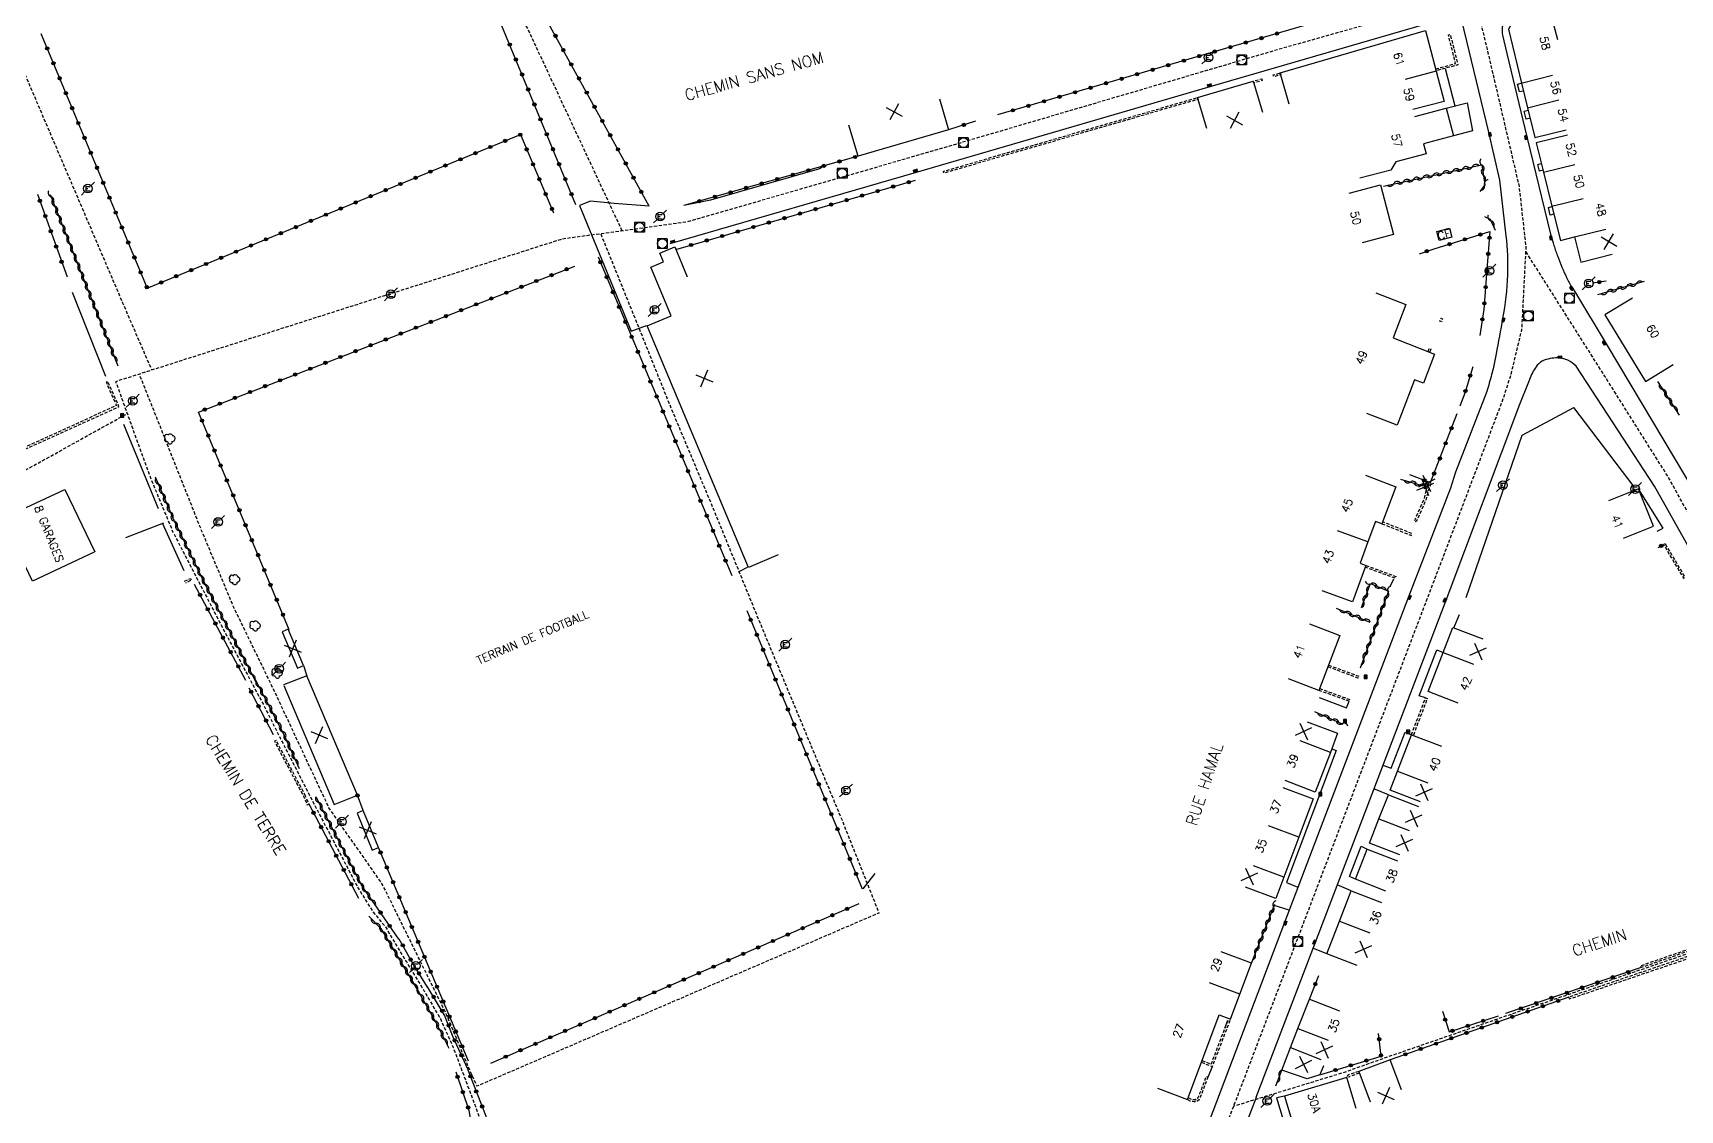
# Model space of a CAD drawing. Header units: millimetres. Extents: x 150000 to 151000, y 127999 to 129000.
# Drawn here: x 150345.7 to 150600.4, y 128252.4 to 128418.8 of the extents above; entities that cross this region are included whole.
import ezdxf
from ezdxf.enums import TextEntityAlignment as Align

# ---------------------------------------------------------------- set-up
doc = ezdxf.new("R2010")
doc.units = ezdxf.units.MM
doc.linetypes.add('DASHED', pattern=[0.75, 0.5, -0.25])
doc.layers.get('0').update_dxf_attribs({"linetype": 'CONTINUOUS'})
for name, color, linetype in [('W0001', 6, 'DASHED'), ('W0008', 7, 'CONTINUOUS'), ('W0017', 7, 'CONTINUOUS'), ('W0100', 7, 'CONTINUOUS'), ('W0112', 1, 'DASHED'), ('W0300', 7, 'CONTINUOUS'), ('W0302', 3, 'CONTINUOUS'), ('W0310', 3, 'CONTINUOUS'), ('W0322', 7, 'CONTINUOUS'), ('W0330', 7, 'CONTINUOUS'), ('W0400', 7, 'CONTINUOUS'), ('W0420', 7, 'CONTINUOUS'), ('W0471', 7, 'CONTINUOUS'), ('W0984', 7, 'CONTINUOUS'), ('W0989', 7, 'CONTINUOUS'), ('W0991', 7, 'CONTINUOUS'), ('W1102', 7, 'CONTINUOUS')]:
    doc.layers.add(name, color=color, linetype=linetype)
doc.styles.get("Standard").update_dxf_attribs({"font": 'romans.shx', "width": 0.85})

# ---------------------------------------------------------------- blocks, each defined once
blk = doc.blocks.new('T471')
for p, q in [((-0.333334, 0.333334), (-0.333334, -0.333334)), ((-0.333334, 0.333334), (0.333334, 0.333334)), ((-0.333334, 0), (0, 0)), ((0.500001, 0.500001), (1.000002, 1.000002)), ((-0.500001, -0.500001), (-1.000002, -1.000002)), ((-0.333334, -0.333334), (0.333334, -0.333334))]:
    blk.add_line(p, q)
blk.add_ellipse((0, 0), major_axis=(0.471405, 0.471405), ratio=1, start_param=5.4977871438, end_param=11.780972451)
blk = doc.blocks.new('T300')
for p, q in [((-0.8, 0.51), (-0.86, 0.34)), ((-0.86, 0.34), (-0.86, 0.17)), ((-0.86, 0.17), (-0.74, 0.06)), ((-0.69, 0.63), (-0.8, 0.51)), ((-0.8, -0.06), (-0.74, 0.06)), ((-0.74, 0.06), (-0.69, 0.11)), ((-0.57, 0.69), (-0.69, 0.63)), ((-0.46, 0.69), (-0.57, 0.69)), ((-0.29, 0.63), (-0.46, 0.69)), ((-0.29, 0.63), (-0.17, 0.74)), ((-0.23, 0.57), (-0.29, 0.63)), ((-0.17, 0.74), (-0.06, 0.8)), ((-0.06, 0.8), (0.06, 0.8)), ((0.06, 0.8), (0.23, 0.74)), ((0.23, 0.74), (0.34, 0.63)), ((0.34, 0.63), (0.4, 0.51)), ((0.46, 0.46), (0.34, 0.46)), ((0.4, 0.51), (0.4, 0.46)), ((0.57, 0.4), (0.46, 0.46)), ((0.57, 0.4), (0.69, 0.29)), ((0.69, 0.29), (0.74, 0.17)), ((0.74, 0.06), (0.69, -0.17)), ((0.74, 0.17), (0.74, 0.06)), ((-0.8, -0.17), (-0.8, -0.06)), ((-0.8, -0.23), (-0.8, -0.17)), ((-0.74, -0.34), (-0.8, -0.23)), ((-0.69, -0.4), (-0.74, -0.34)), ((-0.51, -0.46), (-0.69, -0.4)), ((-0.4, -0.46), (-0.51, -0.46)), ((-0.4, -0.46), (-0.34, -0.46)), ((-0.34, -0.46), (-0.34, -0.4)), ((-0.34, -0.51), (-0.34, -0.46)), ((-0.29, -0.63), (-0.34, -0.51)), ((-0.17, -0.74), (-0.29, -0.63)), ((-0.06, -0.8), (-0.17, -0.74)), ((0.06, -0.8), (-0.06, -0.8)), ((0.17, -0.74), (0.06, -0.8)), ((0.23, -0.69), (0.17, -0.74)), ((0.29, -0.46), (0.23, -0.46)), ((0.29, -0.63), (0.23, -0.69)), ((0.46, -0.4), (0.29, -0.46)), ((0.34, -0.51), (0.29, -0.63)), ((0.34, -0.51), (0.34, -0.46)), ((0.57, -0.34), (0.46, -0.4)), ((0.63, -0.29), (0.57, -0.34)), ((0.69, -0.17), (0.63, -0.29))]:
    blk.add_line(p, q)
blk = doc.blocks.new('t310o')
at = {"color": 0, "linetype": 'Continuous'}
for centre, start, end in [((-0.5, 0.38), 216.8699, 323.1304), ((0.5, -0.37), 36.8699, 143.1303)]:
    blk.add_arc(centre, 0.625, start, end, dxfattribs=at)
blk = doc.blocks.new('t322o')
at = {"color": 0, "linetype": 'Continuous'}
for radius in [0.25, 0.15]:
    blk.add_circle((0, 0), radius, dxfattribs=at)
blk = doc.blocks.new('t991o')
at = {"color": 0, "linetype": 'Continuous'}
for p, q in [((-1, 1), (1, -1)), ((-1, -1), (1, 1))]:
    blk.add_line(p, q, dxfattribs=at)
blk = doc.blocks.new('t330o')
at = {"color": 0, "linetype": 'Continuous'}
for p, q in [((0.25, -0.25), (-0.25, 0.25)), ((-0.25, -0.25), (0.25, 0.25)), ((-0.25, 0.25), (-0.25, -0.25)), ((0.25, 0.25), (-0.25, 0.25)), ((0.25, -0.25), (0.25, 0.25)), ((-0.25, -0.25), (0.25, -0.25)), ((-0.25, -0.25), (-0.25, -0.25))]:
    blk.add_line(p, q, dxfattribs=at)
blk = doc.blocks.new('T420')
for p, q in [((0.75, 0.75), (-0.75, 0.75)), ((-0.75, 0.75), (-0.75, -0.75)), ((0.75, 0.75), (0.75, -0.75)), ((0.75, -0.75), (-0.75, -0.75))]:
    blk.add_line(p, q)
blk.add_ellipse((0, 0), major_axis=(-0.53, 0.53), ratio=1, start_param=3.926991, end_param=10.210176)
blk = doc.blocks.new('T400')
for p, q in [((-0.15, 0.3), (0.15, 0.3)), ((-0.15, -0.25), (-0.15, 0.3)), ((-0.15, 0.15), (0.15, 0.15)), ((-0.15, 0), (0.15, 0)), ((0.15, 0.3), (0.15, -0.25)), ((-0.15, -0.15), (0.15, -0.15)), ((-0.15, -0.25), (-0.15, -0.3)), ((-0.15, -0.3), (0.15, -0.3)), ((0.15, -0.3), (0.15, -0.25))]:
    blk.add_line(p, q)

msp = doc.modelspace()

# ---------------------------------------------------------------- linework, layer by layer
at = {"layer": 'W0001', "flags": 128}
for points in [[(150481.93, 128686.81), (150484.56, 128680.58), (150494.57, 128657.93), (150499.42, 128646.64), (150506.57, 128630.5), (150509.82, 128622.69), (150514.76, 128610.71), (150520.48, 128597.04), (150522.95, 128590.54), (150528.28, 128575.83), (150533.24, 128562.18), (150534.54, 128558.27), (150536.1, 128553.46), (150537.66, 128548.64), (150539.48, 128542.26), (150542.21, 128532.5), (150549.61, 128501.92), (150566.78, 128431.67), (150570.54, 128416.31), (150575.48, 128395.11), (150576.52, 128385.74), (150575.86, 128372.99), (150574.17, 128365.96), (150572.86, 128361.93), (150565.95, 128343.71), (150531.51, 128253.45), (150501.75, 128175.93), (150497.67, 128164.76), (150493.89, 128155.13), (150490.24, 128145.77), (150487.89, 128140.69), (150483.85, 128134.45), (150479.68, 128128.46), (150470.95, 128118.97), (150439.04, 128091.27), (150424.83, 128079.64)], [(150436.83, 128388.25), (150417.48, 128429.65), (150396.69, 128478.8), (150384.87, 128507.55), (150317.21, 128479.9), (150343.79, 128414.11), (150359.56, 128377.24), (150364.1, 128366.73)], [(150568.47, 128424.75), (150538.97, 128416.48), (150486.34, 128401.02), (150446.9, 128389.63), (150427.5, 128386.97), (150358.53, 128364.95), (150363.96, 128349.96), (150367.39, 128341.72), (150374.59, 128327.81), (150379.22, 128319.05), (150381.46, 128314.89), (150384.02, 128309.77), (150389.53, 128299.06), (150396.02, 128286.69), (150398.25, 128283.09), (150400.25, 128280.69), (150401.69, 128278.22), (150406.24, 128270.78), (150408.8, 128266.38), (150410.72, 128262.06), (150414.15, 128252.95), (150416.31, 128246.79), (150417.13, 128244.32), (150424.24, 128227.45), (150425.59, 128222.25), (150429.03, 128215.94), (150442.62, 128188.05), (150450.44, 128174.68), (150455.61, 128166.98), (150465.96, 128151.33), (150480.55, 128129.71)], [(150433.52, 128387.79), (150439.43, 128373.2), (150444.36, 128360.91), (150450.96, 128345.2), (150458.41, 128326.99), (150470.82, 128297.18), (150476.52, 128282.85), (150414.39, 128256.09), (150412.75, 128259.79), (150409.7, 128267.14), (150399.75, 128287.33), (150391.51, 128299.09), (150382.94, 128317.41), (150376.72, 128330.24), (150371.5, 128342.73), (150362.2, 128366.12)], [(150604.26, 128339.85), (150598.73, 128349.91), (150587.83, 128367.23), (150576.49, 128385.11)], [(150268.22, 128316.64), (150293.57, 128326.55), (150317.33, 128336.13), (150360.31, 128360.02)], [(150628.88, 128285.92), (150605.99, 128278.06), (150584.3, 128270.66), (150554.26, 128260.29), (150548.62, 128258.27), (150531.32, 128252.98)]]:
    msp.add_lwpolyline(points, dxfattribs=at)
at = {"layer": 'W0008', "flags": 128}
for points in [[(150479.41, 128685.71), (150491.2, 128658.57), (150505.63, 128625.6), (150518.83, 128593.54), (150531.35, 128559.27), (150536.77, 128542.02), (150540.96, 128525.61), (150552.97, 128477.31), (150560.44, 128446.55), (150565.09, 128427), (150570.71, 128403.7), (150572.43, 128396.11), (150573.44, 128387.51, -0.039157), (150573.68, 128381.45, -0.035102), (150572.94, 128374.72, -0.001699), (150571.92, 128369.24, -0.00455), (150571.52, 128367.2, -0.015796), (150571.24, 128366.06, -0.006858), (150570.49, 128363.45), (150565.66, 128350.97), (150564.86, 128348.52), (150558.39, 128331.71), (150539.21, 128281.36), (150520.06, 128230.84)], [(150580.84, 128423.82), (150575.07, 128422.61, 0.134188), (150574.33, 128422.22, 0.075077), (150573.39, 128421.07, 0.086607), (150572.89, 128419.71, 0.104082), (150572.92, 128418.5), (150573.59, 128415.64), (150576.7, 128402.77), (150580.36, 128387.74, 0.01338), (150580.86, 128385.99, 0.01338), (150581.46, 128384.27, 0.019396), (150582.82, 128381.04, 0.038459), (150583.69, 128379.5), (150584.06, 128378.94), (150589.1, 128370.52), (150606.45, 128341.43)], [(150602.05, 128338.79), (150596.41, 128348.81), (150584.28, 128367.33, 0.083586), (150583.03, 128368.25, 0.098409), (150581.75, 128368.61, 0.056409), (150580.58, 128368.57, 0.05283), (150579.36, 128368.26, 0.135844), (150578.28, 128367.48, 0.080793), (150577.21, 128365.56), (150576.85, 128364.6), (150575.57, 128361.41), (150564.15, 128331.15), (150543.96, 128278.3), (150534.76, 128254.37), (150534.83, 128254.37), (150526.4, 128232.39)]]:
    msp.add_lwpolyline(points, format="xyb", dxfattribs=at)
for points in [[(150444.25, 128386.29), (150482.32, 128397.34), (150527.71, 128410.56), (150563.94, 128421.06), (150564.31, 128420.78), (150566.44, 128421.4)], [(150564.05, 128413.36), (150565.54, 128407.55)], [(150576.13, 128409.86), (150575.57, 128409.72), (150575.26, 128410.94), (150575.82, 128411.08)], [(150564.21, 128407.2), (150567.44, 128408.06), (150568.29, 128403.73), (150565.34, 128402.92)], [(150577.18, 128405.66), (150576.57, 128405.51), (150576.26, 128406.73), (150576.88, 128406.88)], [(150467.92, 128398.19), (150467.31, 128397.86), (150450.49, 128393), (150446.37, 128392.16)], [(150579.17, 128397.62), (150578.65, 128397.49), (150578.36, 128398.52), (150578.91, 128398.68)], [(150441.01, 128392.09), (150435.59, 128392.48), (150431.92, 128392.84), (150430.26, 128392.18), (150438.24, 128372.75), (150440.6, 128373.64)], [(150580.85, 128390.82), (150580.31, 128390.68), (150580.01, 128391.86), (150580.55, 128392)], [(150596.83, 128341.83), (150597.76, 128342.33), (150593.94, 128348.4)], [(150556.08, 128334.41), (150555.5, 128333.26)], [(150561.03, 128316.12), (150560.03, 128316.43), (150562.76, 128323.52), (150563.75, 128323.11)], [(150554.41, 128305.67), (150555.69, 128305.23), (150557.87, 128310.81), (150558.84, 128310.4)], [(150546.52, 128308.21), (150547.22, 128307.95), (150539.51, 128287.57), (150541.3, 128286.84)], [(150555.27, 128301.12), (150553.02, 128302.02)], [(150550.21, 128288.06), (150549.26, 128288.48), (150551.06, 128293.16), (150552.02, 128292.74)], [(150474.1, 128286.61), (150475.94, 128288.97)], [(150549.51, 128286.28), (150547.35, 128287.18)], [(150539.95, 128283.29), (150537.62, 128284.02)], [(150545.77, 128276.53), (150543.61, 128277.4)], [(150539.24, 128254.56), (150538, 128254.28), (150541.05, 128244.07), (150542.26, 128244.43)]]:
    msp.add_lwpolyline(points, dxfattribs=at)
at = {"layer": 'W0017', "flags": 128}
for points in [[(150544.57, 128316.13), (150548.79, 128314.55), (150549.21, 128315.57)], [(150527.42, 128257.52), (150528.07, 128259.12)]]:
    msp.add_lwpolyline(points, dxfattribs=at)
at = {"layer": 'W0100', "flags": 128}
for points in [[(150581.46, 128417.79), (150580.17, 128422.62), (150574.9, 128421.22), (150573.84, 128419.41), (150575.83, 128411.05), (150576.78, 128407.28), (150577.92, 128402.66), (150582.78, 128403.87)], [(150539.96, 128407.85), (150538.56, 128412.65), (150560.99, 128419.19), (150562.67, 128412.95), (150563.91, 128408.26), (150559.07, 128406.99)], [(150527.19, 128404.06), (150525.77, 128408.85), (150534.39, 128411.39), (150535.8, 128406.59)], [(150485.88, 128408.67), (150487.28, 128403.87), (150473.29, 128399.79), (150471.89, 128404.59)], [(150559.38, 128405.91), (150564.21, 128407.2), (150565.34, 128402.92), (150560.72, 128401.7), (150561.13, 128400.17), (150556.42, 128398.92), (150555.68, 128397.65), (150550.85, 128396.37)], [(150582.98, 128403.06), (150578.12, 128401.87), (150579.24, 128397.33), (150580.53, 128392.06), (150581.87, 128386.77), (150584.03, 128387.31), (150585.01, 128383.42), (150589.86, 128384.65)], [(150549.22, 128394.07), (150554.06, 128395.34), (150556.07, 128387.67), (150551.23, 128386.4)], [(150460.95, 128338.18), (150456.34, 128336.25), (150440.7, 128373.57), (150444.4, 128375.12), (150441.25, 128382.65), (150443.2, 128383.47), (150442.64, 128384.79), (150444.95, 128385.76), (150446.88, 128381.14)], [(150553.33, 128378.66), (150557.99, 128376.85), (150556, 128371.72), (150562.43, 128369.22), (150560.68, 128364.72), (150559.33, 128365.25), (150556.61, 128358.23), (150551.95, 128360.04)], [(150593.02, 128377.87), (150588.76, 128375.26), (150595.04, 128365), (150599.3, 128367.61)], [(150551.74, 128350.48), (150556.42, 128348.72), (150554.27, 128343.01), (150553.29, 128343.37), (150552.12, 128340.18), (150550.92, 128336.89), (150551.8, 128336.57), (150549.72, 128330.91), (150545.03, 128332.63)], [(150355.23, 128338.61), (150345.67, 128334.14), (150341.05, 128343.79), (150350.7, 128348.3), (150355.33, 128338.65)], [(150591.6, 128340.75), (150596.24, 128342.6), (150593.94, 128348.4), (150589.29, 128346.55)], [(150543.1, 128327.53), (150547.77, 128325.75), (150544.53, 128317.25), (150539.86, 128319.03)], [(150566.07, 128315.28), (150561.41, 128317.09), (150563.75, 128323.11), (150565.23, 128326.98), (150569.9, 128325.2)], [(150384.51, 128318), (150392.3, 128299.63), (150395.9, 128301.04), (150388.07, 128319.51), (150384.47, 128318.1)], [(150542.73, 128312.38), (150547.42, 128310.65), (150546.31, 128307.65), (150543.97, 128301.52), (150539.3, 128303.31)], [(150560.23, 128300.03), (150555.56, 128301.82), (150556.69, 128304.77), (150558.84, 128310.4), (150563.51, 128308.62)], [(150538.97, 128302.26), (150543.65, 128300.51), (150541.42, 128294.56), (150539.1, 128288.4), (150537.87, 128285.08), (150533.18, 128286.82)], [(150557.04, 128291.84), (150552.37, 128293.64), (150553.82, 128297.38), (150555.27, 128301.12), (150559.93, 128299.31)], [(150554.87, 128286.25), (150550.21, 128288.06), (150552.02, 128292.74), (150556.68, 128290.93)], [(150550.44, 128274.73), (150545.77, 128276.53), (150547.73, 128281.6), (150549.51, 128286.28), (150554.19, 128284.5)], [(150519.56, 128255.77), (150524.24, 128254.03), (150529.1, 128267.11), (150530.88, 128266.45), (150532.31, 128270.3), (150534.1, 128275.09), (150529.42, 128276.84)], [(150545.27, 128259.24), (150544.69, 128257.87), (150542.73, 128257.24), (150538.79, 128258.59), (150540.16, 128262.06), (150541.3, 128265.02), (150543.06, 128269.53), (150547.72, 128267.72)], [(150557.31, 128255.51), (150555.56, 128260.19), (150550.69, 128258.37), (150552.44, 128253.69)], [(150550.28, 128252.63), (150548.85, 128257.43), (150539.24, 128254.56), (150542.26, 128244.43), (150542.59, 128244.52), (150543.24, 128242.31), (150548.04, 128243.73)]]:
    msp.add_lwpolyline(points, dxfattribs=at)
for points in [[(150563.14, 128386.74), (150562.76, 128388.15), (150564.71, 128388.67), (150565.09, 128387.26)], [(150560.76, 128348.47), (150560.95, 128348.95), (150561.13, 128348.88), (150560.93, 128348.4)], [(150561.02, 128349.05), (150561.18, 128349.52), (150561.36, 128349.46), (150561.19, 128348.99)], [(150384.29, 128326.3), (150386.62, 128320.7), (150387.55, 128321.08), (150385.21, 128326.69)], [(150395.85, 128298.29), (150398.2, 128292.56), (150399.17, 128292.95), (150396.81, 128298.69)]]:
    msp.add_lwpolyline(points, close=True, dxfattribs=at)
at = {"layer": 'W0112', "flags": 128}
for points in [[(150562.58, 128413.28), (150565.67, 128414.11), (150564.55, 128418.54), (150564.84, 128418.61), (150566.03, 128413.89), (150562.66, 128412.99)], [(150561.42, 128369.62), (150561.56, 128370.08), (150561.85, 128369.99), (150561.7, 128369.53)], [(150293.7, 128332.29), (150300.61, 128334.98), (150311.27, 128339.54), (150321.81, 128344.22), (150359.04, 128361.1), (150357.34, 128364.97), (150357.07, 128364.85), (150358.64, 128361.25), (150321.65, 128344.47)], [(150561.85, 128349.23), (150561.4, 128348.01), (150561.11, 128346.79), (150559.59, 128343.29), (150559.31, 128343.41), (150560.83, 128346.88), (150561.11, 128348.1), (150561.57, 128349.34)], [(150554.27, 128343.01), (150558.83, 128341.18), (150558.94, 128341.46), (150554.38, 128343.29)], [(150551.8, 128336.57), (150556.43, 128334.87), (150556.33, 128334.58), (150551.7, 128336.29)], [(150369.17, 128334.1), (150370.1, 128334.55), (150370.23, 128334.28), (150369.31, 128333.83)], [(150546.03, 128321.17), (150550.71, 128319.44), (150550.61, 128319.15), (150545.92, 128320.89)], [(150544.63, 128317.54), (150549.31, 128315.85), (150549.21, 128315.57), (150544.53, 128317.25)], [(150558.84, 128310.4), (150561.03, 128316.12), (150561.31, 128316.02), (150559.12, 128310.3)], [(150611.69, 128280.41), (150594.37, 128274.42), (150594.27, 128274.71), (150611.6, 128280.7), (150611.69, 128280.41)], [(150607.92, 128278.29), (150583.16, 128269.86), (150583.26, 128269.58), (150608.02, 128278)], [(150526.38, 128259.78), (150528.07, 128259.12), (150530.88, 128266.45)], [(150526.48, 128260.06), (150527.89, 128259.51), (150530.6, 128266.56)]]:
    msp.add_lwpolyline(points, dxfattribs=at)
for points in [[(150538.56, 128412.65), (150538.64, 128412.37), (150537.55, 128412.06), (150537.47, 128412.35)], [(150535.7, 128411.76), (150535.78, 128411.47), (150534.47, 128411.1), (150534.39, 128411.39)], [(150525.77, 128408.85), (150525.86, 128408.57), (150486.57, 128397.17), (150486.48, 128397.46)], [(150563.49, 128374.18), (150563.21, 128374.28), (150563.36, 128374.76), (150563.65, 128374.67)], [(150598.07, 128339.92), (150597.81, 128339.77), (150600.88, 128334.61), (150601.14, 128334.77)], [(150387.9, 128300.92), (150383.34, 128309.52), (150383.08, 128309.38), (150387.62, 128300.8), (150388.14, 128299.55), (150388.42, 128299.67)]]:
    msp.add_lwpolyline(points, close=True, dxfattribs=at)
for points in [[(150524.24, 128254.03), (150524.58, 128253.85), (150525.18, 128253.76, 0.101598), (150525.57, 128253.78, 0.091819), (150525.96, 128253.96, 0.120868), (150526.08, 128254.1, 0.026603), (150526.43, 128254.89), (150527.42, 128257.52)], [(150524.35, 128254.32), (150524.68, 128254.13), (150525.23, 128254.05, 0.101598), (150525.5, 128254.07, 0.091819), (150525.79, 128254.2, 0.120868), (150525.82, 128254.24, 0.026603), (150526.15, 128254.99), (150527.14, 128257.62), (150527.42, 128257.51)], [(150550.69, 128258.37), (150549.23, 128257.88), (150549.03, 128257.79, 0.115722), (150548.95, 128257.73, 0.075769), (150548.88, 128257.6, 0.056144), (150548.85, 128257.52, 0.056144), (150548.85, 128257.43)], [(150550.79, 128258.09), (150549.34, 128257.6), (150549.17, 128257.52, 0.051553), (150549.16, 128257.49, 0.056144), (150549.15, 128257.47, 0.056144), (150549.15, 128257.44)]]:
    msp.add_lwpolyline(points, format="xyb", dxfattribs=at)
at = {"layer": 'W0302'}
for p in [(150575.96, 128356.71), (150593.25, 128348.68)]:
    msp.add_line(p, (150583.92, 128360.95), dxfattribs=at)
at = {"layer": 'W0302', "flags": 128}
for points in [[(150351.81, 128378.76), (150356.95, 128365.79)], [(150365.14, 128345.32), (150359.8, 128358.31)], [(150567.28, 128331.62), (150575.96, 128356.71)], [(150360.08, 128340.87), (150366, 128343.13)], [(150369.14, 128335.74), (150365.75, 128343.11)]]:
    msp.add_lwpolyline(points, dxfattribs=at)
at = {"layer": 'W0310', "flags": 128}
for points in [[(150554.54, 128395.18), (150569.73, 128398.46), (150570.17, 128395.38), (150569.42, 128394.35)], [(150348.39, 128393.89), (150358.87, 128367.42)], [(150570.14, 128390.46), (150571.01, 128390.07), (150571.8, 128388.38)], [(150594.83, 128380.44), (150587.59, 128378.38)], [(150596.9, 128364.98), (150600.21, 128359.8)], [(150364.64, 128350.23), (150367.51, 128343.55), (150372.02, 128334.33), (150380.29, 128318.34)], [(150557.17, 128349.88), (150560.65, 128348.86)], [(150551.11, 128330.05), (150552.49, 128333.78), (150555.3, 128332.56), (150550.89, 128320.69)], [(150547.21, 128329.96), (150552.39, 128327.81)], [(150380.11, 128318.95), (150384.5, 128310.56), (150386.9, 128305.18)], [(150543.83, 128314), (150548.25, 128312.03)], [(150399.03, 128283.59), (150396.63, 128287.01), (150389.52, 128300.74)], [(150534.1, 128275.09), (150537.7, 128284.22)], [(150397.65, 128282.35), (150399.54, 128280.45)], [(150399.54, 128280.45), (150405.47, 128270.53)], [(150405.47, 128270.53), (150408.2, 128265.66), (150410.02, 128261.99)], [(150530.43, 128266.22), (150529.96, 128265.02)], [(150537.88, 128256.17), (150538.79, 128258.59)]]:
    msp.add_lwpolyline(points, dxfattribs=at)
at = {"layer": 'W0322', "flags": 128}
for points in [[(150429.69, 128392.28), (150384.08, 128502.53), (150323.16, 128477.52), (150341.71, 128432.03)], [(150441.01, 128392.09), (150419.88, 128430.45), (150438.99, 128438.72)], [(150545.52, 128420.92), (150494.84, 128406.17)], [(150346.98, 128418.76), (150363.42, 128379.4), (150421.1, 128403.12), (150426.23, 128391.05)], [(150491.43, 128405.19), (150487.28, 128403.87)], [(150473.29, 128399.79), (150446.37, 128392.16)], [(150445.11, 128385.38), (150482.19, 128396.08)], [(150346.46, 128393.94), (150351.01, 128381.13)], [(150562.33, 128385.48), (150570.98, 128388.13), (150570.52, 128382.27)], [(150560.11, 128384.72), (150562.33, 128385.48)], [(150385.36, 128326.62), (150371.33, 128360.26), (150429.49, 128382.8)], [(150433.1, 128384.26), (150453.78, 128335)], [(150570.52, 128382.27), (150570.03, 128376.08), (150569.43, 128372.11)], [(150588.93, 128380.48), (150586.82, 128380.16)], [(150568.33, 128367.24), (150567.07, 128363.15), (150566.32, 128361.17)], [(150558.53, 128350.62), (150561.81, 128349.37), (150565.9, 128360.03)], [(150597, 128339.33), (150597.9, 128339.79)], [(150456.16, 128336.26), (150454.96, 128335.6)], [(150378.67, 128318.76), (150370.73, 128333.59)], [(150456.1, 128329.58), (150473.95, 128286.59)], [(150565.41, 128326.93), (150566.25, 128328.96)], [(150387.55, 128321.08), (150388.07, 128319.51)], [(150382.92, 128310.37), (150379.19, 128317.6)], [(150396.81, 128298.69), (150395.9, 128301.04)], [(150396.13, 128285.08), (150388.42, 128299.67)], [(150413.05, 128259.95), (150399.17, 128292.95)], [(150402.3, 128278.79), (150399.03, 128283.59)], [(150416.55, 128259.67), (150473.49, 128284.3)], [(150406.76, 128271.4), (150404.42, 128275.15), (150402.38, 128278.83)], [(150543.06, 128269.53), (150544.52, 128273.2)], [(150594.37, 128274.42), (150573.38, 128267.32)], [(150413, 128258.6), (150410.71, 128263.68), (150409.39, 128267.08), (150406.76, 128271.42)], [(150583.16, 128269.86), (150555.56, 128260.19)], [(150563.62, 128267.69), (150564.67, 128264.49), (150572.31, 128266.96)], [(150544.69, 128257.87), (150554.15, 128260.74), (150553.76, 128264.22)], [(150413.94, 128247.9), (150413.18, 128252.32), (150411.15, 128258.25)], [(150413, 128258.6), (150412.97, 128258.64), (150415.71, 128251.6), (150417.1, 128246.93), (150421.58, 128236.73), (150425.51, 128227.54), (150426.65, 128222.64)]]:
    msp.add_lwpolyline(points, dxfattribs=at)
at = {"layer": 'W1102'}
for p, q in [((150562.67, 128412.95), (150557.85, 128411.65)), ((150575.82, 128411.08), (150580.67, 128412.3)), ((150576.78, 128407.28), (150581.63, 128408.49)), ((150577.92, 128402.66), (150577.96, 128402.67)), ((150579.24, 128397.33), (150584.09, 128398.53)), ((150580.53, 128392.06), (150585.39, 128393.26)), ((150584.03, 128387.31), (150588.87, 128388.54)), ((150552.12, 128340.18), (150547.43, 128341.9)), ((150563.75, 128323.11), (150568.41, 128321.3)), ((150546.31, 128307.65), (150541.64, 128309.44)), ((150556.69, 128304.77), (150561.36, 128302.98)), ((150541.42, 128294.56), (150536.74, 128296.31)), ((150553.82, 128297.38), (150558.48, 128295.58)), ((150539.1, 128288.4), (150534.42, 128290.16)), ((150547.73, 128281.6), (150552.4, 128279.79)), ((150532.31, 128270.3), (150527.62, 128272.04)), ((150541.3, 128265.02), (150545.96, 128263.21)), ((150540.16, 128262.06), (150544.81, 128260.23))]:
    msp.add_line(p, q, dxfattribs=at)

# ---------------------------------------------------------------- block references
at = {"layer": 'W0300', "rotation": 359.96724}
for p in [(150366.94, 128356.11), (150376.96, 128334.35), (150380.14, 128327.21), (150383.54, 128319.9)]:
    msp.add_blockref('T300', p, dxfattribs=at)
at = {"layer": 'W0310'}
for p, rotation in [((150562.17, 128396.83), 12.19219451795109), ((150563.69, 128397.16), 12.19219451795109), ((150565.22, 128397.49), 12.19219451795109), ((150566.74, 128397.82), 12.19219451795109), ((150568.26, 128398.15), 12.19219451795109), ((150569.74, 128398.41), 278.1236411833581), ((150569.96, 128396.86), 278.1236411833581), ((150348.54, 128393.53), 291.6024910591792), ((150556.07, 128395.51), 12.19219451795109), ((150557.59, 128395.84), 12.19219451795109), ((150559.12, 128396.17), 12.19219451795109), ((150560.64, 128396.5), 12.19219451795109), ((150570.13, 128395.33), 234.1182743493034), ((150349.11, 128392.08), 291.6024910591792), ((150349.69, 128390.63), 291.6024910591792), ((150350.26, 128389.18), 291.6024910591792), ((150571.14, 128389.79), 295.2362772019013), ((150350.83, 128387.73), 291.6024910591792), ((150351.41, 128386.28), 291.6024910591792), ((150351.98, 128384.83), 291.6024910591792), ((150352.56, 128383.38), 291.6024910591792), ((150353.13, 128381.93), 291.6024910591792), ((150353.71, 128380.48), 291.6024910591792), ((150354.28, 128379.03), 291.6024910591792), ((150589.09, 128378.81), 195.8698240183351), ((150590.6, 128379.23), 195.8698240183351), ((150592.1, 128379.66), 195.8698240183351), ((150593.6, 128380.09), 195.8698240183351), ((150354.85, 128377.58), 291.6024910591792), ((150355.43, 128376.13), 291.6024910591792), ((150356, 128374.68), 291.6024910591792), ((150356.58, 128373.23), 291.6024910591792), ((150357.15, 128371.78), 291.6024910591792), ((150357.73, 128370.33), 291.6024910591792), ((150358.3, 128368.87), 291.6024910591792), ((150597.69, 128363.75), 302.5454196789535), ((150598.53, 128362.43), 302.5454196789535), ((150599.37, 128361.12), 302.5454196789535), ((150365.12, 128349.12), 293.1779276321066), ((150365.74, 128347.68), 293.1779276321066), ((150558.67, 128349.44), 343.7264393986679), ((150560.17, 128349), 343.7264393986679), ((150366.35, 128346.25), 293.1779276321066), ((150366.96, 128344.81), 293.1779276321066), ((150367.59, 128343.38), 296.0976539358409), ((150368.27, 128341.98), 296.0976539358409), ((150368.96, 128340.58), 296.0976539358409), ((150369.64, 128339.18), 296.0976539358409), ((150370.33, 128337.78), 296.0976539358409), ((150371.02, 128336.38), 296.0976539358409), ((150371.7, 128334.98), 296.0976539358409), ((150372.41, 128333.58), 297.350862524688), ((150552, 128332.44), 69.69485827070088), ((150552.61, 128333.73), 336.4633079037739), ((150554.04, 128333.11), 336.4633079037739), ((150373.12, 128332.2), 297.350862524688), ((150373.84, 128330.81), 297.350862524688), ((150551.45, 128330.97), 69.69485827070088), ((150554.7, 128330.92), 249.5947557093792), ((150555.24, 128332.39), 249.5947557093792), ((150374.56, 128329.43), 297.350862524688), ((150375.27, 128328.04), 297.350862524688), ((150548.65, 128329.36), 337.5261204109007), ((150550.1, 128328.76), 337.5261204109007), ((150551.54, 128328.17), 337.5261204109007), ((150553.61, 128328), 249.5947557093792), ((150554.15, 128329.46), 249.5947557093792), ((150375.99, 128326.66), 297.350862524688), ((150376.71, 128325.27), 297.350862524688), ((150552.52, 128325.08), 249.5947557093792), ((150553.06, 128326.54), 249.5947557093792), ((150377.42, 128323.89), 297.350862524688), ((150378.14, 128322.5), 297.350862524688), ((150551.98, 128323.61), 249.5947557093792), ((150378.86, 128321.11), 297.350862524688), ((150379.57, 128319.73), 297.350862524688), ((150551.43, 128322.15), 249.5947557093792), ((150380.72, 128317.78), 297.6669004350906), ((150381.44, 128316.4), 297.6669004350906), ((150382.17, 128315.02), 297.6669004350906), ((150382.89, 128313.64), 297.6669004350906), ((150383.62, 128312.26), 297.6669004350906), ((150545.25, 128313.36), 336.0340647180045), ((150546.68, 128312.73), 336.0340647180045), ((150384.34, 128310.87), 297.6669004350906), ((150548.11, 128312.1), 336.0340647180045), ((150384.99, 128309.46), 293.9723930424853), ((150385.63, 128308.03), 293.9723930424853), ((150386.26, 128306.61), 293.9723930424853), ((150389.94, 128299.92), 117.3742062193424), ((150390.66, 128298.54), 117.3742062193424), ((150391.38, 128297.15), 117.3742062193424), ((150392.09, 128295.77), 117.3742062193424), ((150392.81, 128294.38), 117.3742062193424), ((150393.53, 128292.99), 117.3742062193424), ((150394.25, 128291.61), 117.3742062193424), ((150394.96, 128290.22), 117.3742062193424), ((150395.68, 128288.84), 117.3742062193424), ((150396.4, 128287.45), 117.3742062193424), ((150397.24, 128286.14), 125.1019314744374), ((150398.13, 128284.87), 125.1019314744374), ((150536.96, 128282.34), 68.49986930008504), ((150537.53, 128283.79), 68.49986930008504), ((150398.75, 128281.24), 314.8538190942962), ((150399.87, 128279.91), 300.8629737582), ((150535.82, 128279.44), 68.49986930008504), ((150536.39, 128280.89), 68.49986930008504), ((150400.67, 128278.57), 300.8629737582), ((150401.47, 128277.23), 300.8629737582), ((150534.67, 128276.54), 68.49986930008504), ((150535.24, 128277.99), 68.49986930008504), ((150402.27, 128275.89), 300.8629737582), ((150403.07, 128274.55), 300.8629737582), ((150403.87, 128273.21), 300.8629737582), ((150404.67, 128271.87), 300.8629737582), ((150405.63, 128270.25), 299.2929223964323), ((150406.39, 128268.89), 299.2929223964323), ((150407.16, 128267.53), 299.2929223964323), ((150407.92, 128266.17), 299.2929223964323), ((150408.64, 128264.79), 296.3771269573018), ((150409.33, 128263.39), 296.3771269573018), ((150538.43, 128257.63), 69.37623749242178)]:
    msp.add_blockref('t310o', p, dxfattribs=dict(at, rotation=rotation))
at = {"layer": 'W0322'}
for p, rotation in [((150426.53, 128418.37), 118.8436058967427), ((150533.24, 128417.34), 196.223625357395), ((150535.65, 128418.04), 196.223625357395), ((150538.05, 128418.74), 196.223625357395), ((150347.95, 128416.45), 292.6598025049396), ((150419.45, 128417.03), 112.4746192774441), ((150420.4, 128414.72), 112.4746192774441), ((150427.74, 128416.18), 118.8436058967427), ((150526.04, 128415.25), 196.223625357395), ((150528.44, 128415.95), 196.223625357395), ((150530.84, 128416.64), 196.223625357395), ((150348.91, 128414.14), 292.6598025049396), ((150421.36, 128412.41), 112.4746192774441), ((150428.95, 128413.99), 118.8436058967427), ((150516.44, 128412.45), 196.223625357395), ((150518.84, 128413.15), 196.223625357395), ((150521.24, 128413.85), 196.223625357395), ((150523.64, 128414.55), 196.223625357395), ((150349.87, 128411.84), 292.6598025049396), ((150350.84, 128409.53), 292.6598025049396), ((150422.31, 128410.1), 112.4746192774441), ((150430.15, 128411.8), 118.8436058967427), ((150431.36, 128409.61), 118.8436058967427), ((150506.84, 128409.66), 196.223625357395), ((150509.24, 128410.36), 196.223625357395), ((150511.64, 128411.06), 196.223625357395), ((150514.04, 128411.76), 196.223625357395), ((150351.8, 128407.22), 292.6598025049396), ((150423.27, 128407.79), 112.4746192774441), ((150432.56, 128407.42), 118.8436058967427), ((150499.64, 128407.56), 196.223625357395), ((150502.04, 128408.26), 196.223625357395), ((150504.44, 128408.96), 196.223625357395), ((150352.76, 128404.92), 292.6598025049396), ((150424.22, 128405.48), 112.4746192774441), ((150433.77, 128405.23), 118.8436058967427), ((150489.66, 128404.63), 197.654296381094), ((150497.24, 128406.87), 196.223625357395), ((150353.73, 128402.61), 292.6598025049396), ((150418.76, 128402.16), 22.35624903626496), ((150421.07, 128403.11), 22.35624903626496), ((150425.18, 128403.17), 112.4746192774441), ((150434.98, 128403.04), 118.8436058967427), ((150354.69, 128400.3), 292.6598025049396), ((150411.83, 128399.3), 22.35624903626496), ((150414.14, 128400.26), 22.35624903626496), ((150416.45, 128401.21), 22.35624903626496), ((150422.07, 128400.84), 293.0222179953035), ((150426.14, 128400.86), 112.4746192774441), ((150436.18, 128400.85), 118.8436058967427), ((150472.83, 128399.66), 195.8363088889417), ((150355.65, 128398), 292.6598025049396), ((150407.2, 128397.4), 22.35624903626496), ((150409.51, 128398.35), 22.35624903626496), ((150423.05, 128398.54), 293.0222179953035), ((150427.09, 128398.55), 112.4746192774441), ((150437.39, 128398.66), 118.8436058967427), ((150463.21, 128396.93), 195.8363088889417), ((150465.61, 128397.61), 195.8363088889417), ((150468.02, 128398.3), 195.8363088889417), ((150470.42, 128398.98), 195.8363088889417), ((150356.61, 128395.69), 292.6598025049396), ((150400.27, 128394.55), 22.35624903626496), ((150402.58, 128395.5), 22.35624903626496), ((150404.89, 128396.45), 22.35624903626496), ((150424.02, 128396.24), 293.0222179953035), ((150428.05, 128396.24), 112.4746192774441), ((150438.59, 128396.47), 118.8436058967427), ((150439.8, 128394.28), 118.8436058967427), ((150455.99, 128394.89), 195.8363088889417), ((150458.4, 128395.57), 195.8363088889417), ((150460.8, 128396.25), 195.8363088889417), ((150476.33, 128394.39), 16.10169906599137), ((150478.73, 128395.09), 16.10169906599137), ((150481.13, 128395.78), 16.10169906599137), ((150346.82, 128392.91), 289.5454307497437), ((150357.58, 128393.38), 292.6598025049396), ((150393.33, 128391.7), 22.35624903626496), ((150395.64, 128392.65), 22.35624903626496), ((150397.95, 128393.6), 22.35624903626496), ((150425, 128393.94), 293.0222179953035), ((150429, 128393.93), 112.4746192774441), ((150448.78, 128392.84), 195.8363088889417), ((150451.18, 128393.52), 195.8363088889417), ((150453.59, 128394.2), 195.8363088889417), ((150469.13, 128392.31), 16.10169906599137), ((150471.53, 128393.01), 16.10169906599137), ((150473.93, 128393.7), 16.10169906599137), ((150347.66, 128390.55), 289.5454307497437), ((150358.54, 128391.07), 292.6598025049396), ((150388.71, 128389.8), 22.35624903626496), ((150391.02, 128390.75), 22.35624903626496), ((150425.98, 128391.64), 293.0222179953035), ((150459.52, 128389.54), 16.10169906599137), ((150461.92, 128390.23), 16.10169906599137), ((150464.32, 128390.93), 16.10169906599137), ((150466.72, 128391.62), 16.10169906599137), ((150348.5, 128388.19), 289.5454307497437), ((150359.5, 128388.77), 292.6598025049396), ((150381.77, 128386.94), 22.35624903626496), ((150384.08, 128387.89), 22.35624903626496), ((150386.39, 128388.84), 22.35624903626496), ((150449.91, 128386.77), 16.10169906599137), ((150452.31, 128387.46), 16.10169906599137), ((150454.71, 128388.15), 16.10169906599137), ((150457.12, 128388.85), 16.10169906599137), ((150567.11, 128386.94), 17.01958813351278), ((150569.5, 128387.68), 17.01958813351278), ((150570.91, 128387.18), 265.4809544402954), ((150349.33, 128385.84), 289.5454307497437), ((150360.47, 128386.46), 292.6598025049396), ((150361.43, 128384.15), 292.6598025049396), ((150374.83, 128384.09), 22.35624903626496), ((150377.14, 128385.04), 22.35624903626496), ((150379.46, 128385.99), 22.35624903626496), ((150447.51, 128386.07), 16.10169906599137), ((150561.22, 128385.11), 265.4809544405569), ((150564.72, 128386.21), 17.01958813351278), ((150570.71, 128384.69), 265.4809544402954), ((150350.17, 128383.48), 289.5454307497437), ((150362.39, 128381.85), 292.6598025049396), ((150370.21, 128382.19), 22.35624903626496), ((150372.52, 128383.14), 22.35624903626496), ((150428.25, 128382.32), 21.17745916651861), ((150433.46, 128383.4), 292.7694136151973), ((150570.5, 128382.05), 265.4809544405569), ((150363.36, 128379.54), 292.6598025049396), ((150365.58, 128380.29), 22.35624903626496), ((150367.9, 128381.24), 22.35624903626496), ((150421.26, 128379.61), 21.17745916651861), ((150423.59, 128380.51), 21.17745916651861), ((150425.92, 128381.41), 21.17745916651861), ((150434.43, 128381.1), 292.7694136151973), ((150570.31, 128379.55), 265.4809544405569), ((150587.88, 128380.33), 265.4809544405569), ((150414.27, 128376.9), 21.17745916651861), ((150416.6, 128377.8), 21.17745916651861), ((150418.93, 128378.71), 21.17745916651861), ((150435.39, 128378.79), 292.7694136151973), ((150436.36, 128376.49), 292.7694136151973), ((150570.11, 128377.06), 265.4809544405569), ((150407.27, 128374.19), 21.17745916651861), ((150409.6, 128375.09), 21.17745916651861), ((150411.94, 128376), 21.17745916651861), ((150437.33, 128374.18), 292.7694136151973), ((150569.8, 128374.58), 261.3218092204933), ((150400.28, 128371.48), 21.17745916651861), ((150402.61, 128372.38), 21.17745916651861), ((150404.94, 128373.29), 21.17745916651861), ((150438.3, 128371.88), 292.7694136151973), ((150393.29, 128368.77), 21.17745916651861), ((150395.62, 128369.67), 21.17745916651861), ((150397.95, 128370.58), 21.17745916651861), ((150439.26, 128369.57), 292.7694136151973), ((150388.62, 128366.96), 21.17745916651861), ((150390.96, 128367.87), 21.17745916651861), ((150440.23, 128367.27), 292.7694136151973), ((150381.63, 128364.26), 21.17745916651861), ((150383.96, 128365.16), 21.17745916651861), ((150386.29, 128366.06), 21.17745916651861), ((150441.2, 128364.96), 292.7694136151973), ((150567.92, 128365.9), 252.9973781652481), ((150374.64, 128361.55), 21.17745916651861), ((150376.97, 128362.45), 21.17745916651861), ((150379.3, 128363.35), 21.17745916651861), ((150442.17, 128362.66), 292.7694136151973), ((150567.19, 128363.51), 252.9973781652481), ((150371.88, 128358.93), 112.6439614673424), ((150372.31, 128360.64), 21.17745916651861), ((150443.13, 128360.35), 292.7694136151973), ((150372.85, 128356.62), 112.6439614673424), ((150444.1, 128358.05), 292.7694136151973), ((150565.03, 128357.75), 69.00116471390463), ((150373.81, 128354.31), 112.6439614673424), ((150445.07, 128355.74), 292.7694136151973), ((150564.13, 128355.42), 69.00116471390463), ((150374.77, 128352), 112.6439614673424), ((150446.04, 128353.44), 292.7694136151973), ((150447, 128351.13), 292.7694136151973), ((150563.24, 128353.09), 69.00116471390463), ((150375.73, 128349.7), 112.6439614673424), ((150447.97, 128348.83), 292.7694136151973), ((150560.86, 128349.73), 339.069419143538), ((150562.34, 128350.75), 69.00116471390463), ((150376.7, 128347.39), 112.6439614673424), ((150448.94, 128346.52), 292.7694136151973), ((150377.66, 128345.08), 112.6439614673424), ((150449.91, 128344.22), 292.7694136151973), ((150378.62, 128342.77), 112.6439614673424), ((150450.87, 128341.91), 292.7694136151973), ((150379.58, 128340.47), 112.6439614673424), ((150451.84, 128339.61), 292.7694136151973), ((150597.45, 128339.57), 265.4809544405569), ((150380.55, 128338.16), 112.6439614673424), ((150381.51, 128335.85), 112.6439614673424), ((150452.81, 128337.3), 292.7694136151973), ((150382.47, 128333.55), 112.6439614673424), ((150371.59, 128331.99), 118.1552242036847), ((150383.43, 128331.24), 112.6439614673424), ((150372.77, 128329.78), 118.1552242036847), ((150384.4, 128328.93), 112.6439614673424), ((150456.7, 128328.15), 292.5471749228213), ((150373.95, 128327.58), 118.1552242036847), ((150457.65, 128325.84), 292.5471749228213), ((150375.13, 128325.38), 118.1552242036847), ((150376.31, 128323.17), 118.1552242036847), ((150458.61, 128323.53), 292.5471749228213), ((150377.49, 128320.97), 118.1552242036847), ((150459.57, 128321.22), 292.5471749228213), ((150460.53, 128318.91), 292.5471749228213), ((150379.48, 128317.04), 117.306660208142), ((150461.49, 128316.61), 292.5471749228213), ((150380.63, 128314.81), 117.306660208142), ((150462.45, 128314.3), 292.5471749228213), ((150381.78, 128312.59), 117.306660208142), ((150463.41, 128311.99), 292.5471749228213), ((150464.36, 128309.68), 292.5471749228213), ((150465.32, 128307.37), 292.5471749228213), ((150466.28, 128305.06), 292.5471749228213), ((150467.24, 128302.75), 292.5471749228213), ((150395.91, 128301.02), 111.2005772464995), ((150468.2, 128300.44), 292.5471749228213), ((150389.12, 128298.34), 117.8402902564955), ((150469.16, 128298.13), 292.5471749228213), ((150390.29, 128296.13), 117.8402902564955), ((150470.12, 128295.83), 292.5471749228213), ((150391.46, 128293.92), 117.8402902564955), ((150471.08, 128293.52), 292.5471749228213), ((150392.63, 128291.71), 117.8402902564955), ((150399.48, 128292.21), 112.8069635482237), ((150400.45, 128289.9), 112.8069635482237), ((150472.03, 128291.21), 292.5471749228213), ((150393.79, 128289.5), 117.8402902564955), ((150394.96, 128287.29), 117.8402902564955), ((150401.42, 128287.6), 112.8069635482237), ((150472.99, 128288.9), 292.5471749228213), ((150402.39, 128285.29), 112.8069635482237), ((150399.49, 128282.92), 124.2181813915126), ((150403.36, 128282.99), 112.8069635482237), ((150469.32, 128282.5), 23.39592433513217), ((150471.61, 128283.49), 23.39592433513217), ((150400.89, 128280.85), 124.2181813915126), ((150404.32, 128280.69), 112.8069635482237), ((150464.73, 128280.51), 23.39592433513217), ((150467.02, 128281.51), 23.39592433513217), ((150402.92, 128277.85), 118.981127796286), ((150405.29, 128278.38), 112.8069635482237), ((150457.85, 128277.53), 23.39592433513217), ((150460.14, 128278.53), 23.39592433513217), ((150462.43, 128279.52), 23.39592433513217), ((150404.13, 128275.66), 118.981127796286), ((150406.26, 128276.08), 112.8069635482237), ((150450.96, 128274.56), 23.39592433513217), ((150453.26, 128275.55), 23.39592433513217), ((150455.55, 128276.54), 23.39592433513217), ((150405.43, 128273.52), 122.0001207364632), ((150407.23, 128273.77), 112.8069635482237), ((150446.37, 128272.57), 23.39592433513217), ((150448.67, 128273.56), 23.39592433513217), ((150587.59, 128272.13), 198.6900974933792), ((150589.96, 128272.93), 198.6900974933792), ((150592.33, 128273.73), 198.6900974933792), ((150407.69, 128269.89), 121.1809004631869), ((150408.2, 128271.47), 112.8069635482237), ((150439.49, 128269.59), 23.39592433513217), ((150441.78, 128270.59), 23.39592433513217), ((150444.08, 128271.58), 23.39592433513217), ((150543.98, 128271.86), 68.28162848290557), ((150580.49, 128269.73), 198.6900974933792), ((150582.86, 128270.53), 198.6900974933792), ((150585.22, 128271.33), 198.6900974933792), ((150408.98, 128267.75), 121.1809004631869), ((150409.17, 128269.16), 112.8069635482237), ((150434.9, 128267.61), 23.39592433513217), ((150437.2, 128268.6), 23.39592433513217), ((150575.75, 128268.12), 198.6900974933792), ((150576.8, 128267.63), 199.3049221539224), ((150578.12, 128268.93), 198.6900974933792), ((150579.16, 128268.46), 199.3049221539224), ((150581.52, 128269.28), 199.3049221539224), ((150410.01, 128265.48), 111.1799600389003), ((150410.14, 128266.86), 112.8069635482237), ((150411.11, 128264.55), 112.8069635482237), ((150428.02, 128264.63), 23.39592433513217), ((150430.31, 128265.62), 23.39592433513217), ((150432.61, 128266.61), 23.39592433513217), ((150564.05, 128266.37), 288.2934984094455), ((150565.17, 128264.65), 17.88267267744452), ((150567.55, 128265.42), 17.88267267744452), ((150569.72, 128265.15), 199.3049221539224), ((150569.93, 128266.19), 17.88267267744452), ((150572.08, 128265.98), 199.3049221539224), ((150574.44, 128266.81), 199.3049221539224), ((150410.94, 128263.16), 114.2721519989195), ((150412.08, 128262.25), 112.8069635482237), ((150423.43, 128262.64), 23.39592433513217), ((150425.72, 128263.64), 23.39592433513217), ((150553.86, 128263.34), 96.44873968899775), ((150560.28, 128261.85), 199.3049221539224), ((150562.64, 128262.67), 199.3049221539224), ((150565, 128263.5), 199.3049221539224), ((150567.36, 128264.33), 199.3049221539224), ((150411.97, 128260.88), 114.2721519989195), ((150418.84, 128260.66), 23.39592433513217), ((150421.13, 128261.65), 23.39592433513217), ((150549.48, 128259.32), 16.86744000880776), ((150551.87, 128260.05), 16.86744000880776), ((150554.14, 128260.85), 96.44873968899775), ((150557.92, 128261.02), 199.3049221539224), ((150411.39, 128257.54), 108.8682472080873), ((150413.37, 128257.62), 291.2958275557181), ((150547.09, 128258.59), 16.86744000880776), ((150412.2, 128255.17), 108.8682472080873), ((150414.27, 128255.29), 291.2958275557181), ((150413.01, 128252.81), 108.8682472080873), ((150415.18, 128252.96), 291.2958275557181)]:
    msp.add_blockref('t322o', p, dxfattribs=dict(at, rotation=rotation))
at = {"layer": 'W0330', "rotation": 359.96724}
for p in [(150359.52, 128359.73), (150551.76, 128319.35), (150548.57, 128312.51), (150558.32, 128310.86), (150544.76, 128301.21)]:
    msp.add_blockref('t330o', p, dxfattribs=at)
at = {"layer": 'W0400'}
for p, rotation in [((150527.62, 128410.78), 105.4337245916988), ((150570.97, 128403.14), 189.8882999999999), ((150576.57, 128402.66), 189.8882999999999), ((150482.18, 128397.56), 104.2026592507716), ((150580.41, 128387.14), 189.8882999999999), ((150444.66, 128386.6), 107.6792705095737), ((150583.6, 128379.39), 211.0338822616011), ((150573.05, 128374.51), 348.6939844798601), ((150588.64, 128370.91), 211.8886720549545), ((150581.81, 128368.72), 89.96723999999998), ((150558.55, 128331.65), 338.9970260711498), ((150564.02, 128331.18), 158.0860428037098), ((150539.34, 128281.29), 341.9752494170204), ((150543.85, 128278.33), 157.8307996476248)]:
    msp.add_blockref('T400', p, dxfattribs=dict(at, rotation=rotation))
at = {"layer": 'W0420', "rotation": 359.96724}
for p in [(150532.59, 128414.64), (150489.59, 128401.9), (150470.84, 128397.16), (150439.51, 128388.81), (150443.05, 128386.29), (150583.23, 128377.81), (150576.9, 128375.11), (150541.24, 128278.43)]:
    msp.add_blockref('T420', p, dxfattribs=at)
at = {"layer": 'W0471', "rotation": 359.96724}
for p in [(150527.45, 128415.05), (150354.24, 128394.78), (150442.7, 128390.47), (150570.89, 128382.09), (150401.08, 128378.45), (150586.24, 128380.14), (150441.85, 128376.04), (150361.18, 128362), (150572.99, 128348.96), (150593.41, 128348.36), (150374.36, 128343.27), (150462.04, 128324.32), (150383.8, 128320.6), (150471.43, 128301.78), (150393.52, 128296.97), (150404.94, 128274.68), (150536.55, 128253.81)]:
    msp.add_blockref('T471', p, dxfattribs=at)
at = {"layer": 'W0991'}
for p, rotation in [((150478.88, 128406.63), 286.2577501084397), ((150531.49, 128405.33), 286.4036305531752), ((150589.37, 128386.59), 14.20136871480835), ((150449.52, 128365.47), 22.73239365166183), ((150385.91, 128323.71), 292.6120862806625), ((150569.15, 128323.26), 339.1007322192705), ((150389.99, 128310.36), 22.29950319462257), ((150542.18, 128310.9), 339.7359149660134), ((150560.79, 128301.51), 338.9980720446121), ((150559.2, 128297.45), 338.8042607443279), ((150397.5, 128295.64), 292.3273705611703), ((150557.76, 128293.71), 338.9260409722987), ((150533.8, 128288.49), 339.666007253417), ((150551.42, 128277.27), 338.8257613366945), ((150545.39, 128261.73), 338.8757180358775), ((150542.17, 128259.47), 341.0786207102889), ((150554.88, 128254.6), 290.4962013607113)]:
    msp.add_blockref('t991o', p, dxfattribs=dict(at, rotation=rotation))
at = {"layer": 'W0991', "extrusion": (0, 0, -1)}
for p, rotation in [((-150560.94, 128348.68), 291.7785345286398), ((-150561.19, 128349.25), 289.313182968322)]:
    msp.add_blockref('t991o', p, dxfattribs=dict(at, rotation=rotation))

# ---------------------------------------------------------------- texts
at = {"layer": 'W0984'}
for s, rotation, p in [('58', 284.1336, (150579.49, 128417.27)), ('61', 286.2545, (150556.91, 128414.79)), ('59', 284.7715, (150558.46, 128409.32)), ('56', 284.1336, (150581.16, 128410.37)), ('54', 283.9571, (150582.3, 128406.15)), ('57', 284.8257, (150556.57, 128402.2)), ('52', 283.8497, (150583.54, 128400.8)), ('50', 283.7839, (150584.74, 128395.9)), ('48', 284.2014, (150588.11, 128391.55)), ('50', 284.6932, (150550.23, 128390.24)), ('CE', 14.8649, (150563.92, 128387.67)), ('60', 301.47, (150596.16, 128372.74)), ('49', 68.7638, (150551.11, 128368.69)), ('45', 69.8555, (150548.88, 128345.84)), ('8 GARAGES', 292.0311, (150348.23, 128341.44)), ('41', 291.6726, (150590.67, 128343.29)), ('43', 69.8555, (150545.97, 128337.91)), ('TERRAIN DE FOOTBALL', 23.1134, (150423, 128325.47)), ('41', 69.1343, (150541.48, 128323.28)), ('42', 68.7697, (150567.24, 128318.3)), ('39', 69.0717, (150540.47, 128306.36)), ('40', 69.0885, (150562.44, 128305.8)), ('37', 69.0717, (150537.86, 128299.29)), ('35', 69.0717, (150535.58, 128293.23)), ('38', 69.0885, (150555.78, 128288.59)), ('36', 69.0885, (150553.29, 128282.15)), ('29', 69.484, (150528.68, 128274.86)), ('27', 69.648, (150522.85, 128264.65)), ('35', 68.7286, (150546.84, 128265.47)), ('30A', 286.607, (150543.8, 128253.52))]:
    msp.add_text(s, height=1.25, rotation=rotation, dxfattribs=at).set_placement(p, align=Align.MIDDLE)
at = {"layer": 'W0989'}
for s, rotation, p in [('CHEMIN SANS NOM', 15.6686, (150457.23, 128412.15)), ('CHEMIN DE TERRE', 301.5483, (150378.65, 128301.12)), ('RUE HAMAL', 71.7042, (150526.85, 128302.75)), ('CHEMIN', 17.8902, (150587.9, 128278.29))]:
    msp.add_text(s, height=1.75, rotation=rotation, dxfattribs=at).set_placement(p, align=Align.MIDDLE)

doc.saveas('drawing.dxf')
